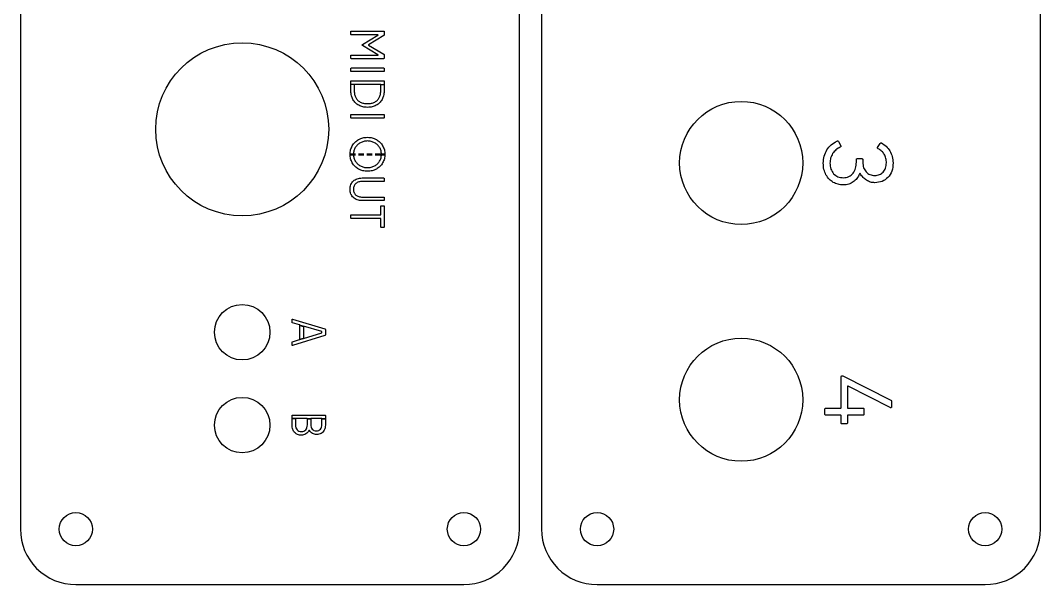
# Model space of a CAD drawing. Header units: millimetres. Extents: x 6.3 to 98.4, y -103.7 to -6.4.
# Drawn here: x 6.3 to 98.4, y -103.7 to -52.8 of the extents above; entities that cross this region are included whole.
import ezdxf

# ---------------------------------------------------------------- set-up
doc = ezdxf.new("R2010")
doc.units = ezdxf.units.MM
doc.linetypes.add('DASHED', pattern=[0.75, 0.5, -0.25])
doc.layers.get('0').update_dxf_attribs({"linetype": 'CONTINUOUS'})

msp = doc.modelspace()

# ---------------------------------------------------------------- linework, layer by layer
for p, q in [((36.15, -54.071), (36.15, -53.839)), ((36.193, -53.796), (39.107, -53.796)), ((38.576, -54.113), (36.193, -54.113)), ((37.209, -54.988), (38.584, -54.143)), ((39.12, -54.191), (37.749, -55.013)), ((39.15, -53.839), (39.15, -54.135)), ((38.584, -55.926), (37.209, -55.082)), ((37.749, -55.056), (39.12, -55.879)), ((36.15, -56.231), (36.15, -55.999)), ((36.193, -55.956), (38.576, -55.956)), ((39.15, -55.935), (39.15, -56.231)), ((39.107, -56.273), (36.193, -56.273)), ((36.15, -57.388), (36.15, -57.156)), ((36.193, -57.113), (39.107, -57.113)), ((39.107, -57.431), (36.193, -57.431)), ((39.15, -57.156), (39.15, -57.388)), ((36.15, -59.209), (36.15, -58.313)), ((36.476, -58.588), (36.15, -58.588)), ((36.454, -58.609), (36.15, -58.609)), ((36.193, -58.271), (39.107, -58.271)), ((36.454, -58.609), (36.454, -59.196)), ((38.824, -58.588), (36.476, -58.588)), ((38.824, -58.588), (39.15, -58.588)), ((38.846, -59.196), (38.846, -58.609)), ((38.846, -58.609), (39.15, -58.609)), ((39.15, -58.313), (39.15, -59.209)), ((36.15, -61.583), (36.15, -61.352)), ((36.193, -61.309), (39.107, -61.309)), ((39.107, -61.626), (36.193, -61.626)), ((39.15, -61.352), (39.15, -61.583)), ((80.117, -63.736), (80.332, -64.13)), ((83.657, -64.284), (83.88, -63.907)), ((36.08, -64.848), (36.393, -64.848)), ((36.08, -64.948), (36.393, -64.948)), ((38.907, -64.848), (39.22, -64.848)), ((38.907, -64.948), (39.22, -64.948)), ((81.823, -65.287), (82.234, -65.287)), ((81.737, -65.604), (81.737, -65.373)), ((82.32, -65.373), (82.32, -65.604)), ((37.174, -67.031), (39.107, -67.031)), ((39.15, -67.073), (39.15, -67.305)), ((39.107, -67.348), (37.204, -67.348)), ((37.204, -68.753), (39.107, -68.753)), ((39.15, -68.796), (39.15, -69.028)), ((39.107, -69.071), (37.174, -69.071)), ((38.846, -70.335), (38.846, -69.585)), ((38.889, -69.542), (39.107, -69.542)), ((39.15, -69.585), (39.15, -71.445)), ((36.15, -70.631), (36.15, -70.399)), ((36.193, -70.356), (38.824, -70.356)), ((38.824, -70.673), (36.193, -70.673)), ((38.846, -71.445), (38.846, -70.695)), ((39.107, -71.488), (38.889, -71.488)), ((30.85, -80.031), (30.85, -79.791)), ((30.897, -79.756), (33.803, -80.639)), ((31.527, -80.275), (30.884, -80.086)), ((31.527, -80.275), (31.891, -80.382)), ((31.561, -81.556), (31.561, -80.322)), ((31.561, -80.322), (31.866, -80.412)), ((31.866, -80.399), (31.866, -81.479)), ((33.524, -80.871), (31.891, -80.382)), ((33.546, -80.982), (33.546, -80.896)), ((33.85, -80.695), (33.85, -81.184)), ((30.85, -82.088), (30.85, -81.848)), ((30.884, -81.792), (31.527, -81.604)), ((33.803, -81.239), (30.897, -82.122)), ((31.527, -81.604), (31.891, -81.496)), ((31.561, -81.556), (31.866, -81.467)), ((31.891, -81.496), (33.524, -81.008)), ((30.897, -82.122), (30.88, -82.126)), ((80.357, -87.746), (80.357, -84.986)), ((80.52, -84.875), (84.84, -87.06)), ((80.94, -85.826), (80.94, -87.746)), ((84.797, -87.737), (80.992, -85.792)), ((84.9, -87.163), (84.9, -87.677)), ((78.9, -88.329), (78.9, -87.875)), ((78.986, -87.789), (80.314, -87.789)), ((80.983, -87.789), (82.337, -87.789)), ((82.423, -87.875), (82.423, -88.329)), ((30.85, -89.313), (30.85, -88.447)), ((31.176, -88.721), (30.85, -88.721)), ((31.154, -88.743), (30.85, -88.743)), ((30.893, -88.404), (33.807, -88.404)), ((31.154, -88.743), (31.154, -89.283)), ((32.204, -88.721), (31.176, -88.721)), ((32.204, -88.721), (32.551, -88.721)), ((32.226, -89.283), (32.226, -88.743)), ((32.226, -88.743), (32.53, -88.743)), ((32.53, -88.743), (32.53, -89.266)), ((33.524, -88.721), (32.551, -88.721)), ((33.524, -88.721), (33.85, -88.721)), ((33.546, -89.266), (33.546, -88.743)), ((33.546, -88.743), (33.85, -88.743)), ((33.85, -88.447), (33.85, -89.304)), ((80.314, -88.415), (78.986, -88.415)), ((80.357, -89.117), (80.357, -88.457)), ((80.854, -89.203), (80.443, -89.203)), ((80.94, -88.457), (80.94, -89.117)), ((82.337, -88.415), (80.983, -88.415))]:
    msp.add_line(p, q)
at = {"linetype": 'DASHED'}
for p, q in [((36.08, -64.848), (39.22, -64.848)), ((36.08, -64.948), (39.22, -64.948))]:
    msp.add_line(p, q, dxfattribs=at)
for points in [[(6.35, -98.694, 0.414214), (11.35, -103.694), (46.35, -103.694, 0.414214), (51.35, -98.694), (51.35, -11.35, 0.414214), (46.35, -6.35), (11.35, -6.35, 0.414214), (6.35, -11.35)], [(58.35, -6.35, 0.414214), (53.35, -11.35), (53.35, -98.694, 0.414214), (58.35, -103.694), (93.35, -103.694, 0.414214), (98.35, -98.694), (98.35, -11.35, 0.414214), (93.35, -6.35)]]:
    msp.add_lwpolyline(points, format="xyb", close=True)
for centre, radius in [((26.35, -62.642), 7.8), ((71.35, -65.677), 5.55), ((26.35, -80.935), 2.5), ((71.35, -87.026), 5.55), ((26.35, -89.317), 2.5), ((11.35, -98.694), 1.5), ((46.35, -98.694), 1.5), ((58.35, -98.694), 1.5), ((93.35, -98.694), 1.5)]:
    msp.add_circle(centre, radius)
for points, knots in [([(36.15, -53.839), (36.152, -53.827), (36.155, -53.802), (36.18, -53.798), (36.193, -53.796)], [0, 0, 0, 0, 0.003388152, 0.006776321, 0.006776321, 0.006776321, 0.006776321]), ([(36.193, -54.113), (36.18, -54.112), (36.155, -54.108), (36.152, -54.083), (36.15, -54.071)], [0, 0, 0, 0, 0.003388166, 0.006776318, 0.006776318, 0.006776318, 0.006776318]), ([(38.601, -54.124), (38.599, -54.121), (38.592, -54.113), (38.582, -54.113), (38.576, -54.113)], [0, 0, 0, 0, 0.001174922, 0.002910011, 0.002910011, 0.002910011, 0.002910011]), ([(38.584, -54.143), (38.59, -54.141), (38.6, -54.138), (38.601, -54.128), (38.601, -54.124)], [0, 0, 0, 0, 0.001754831, 0.002794995, 0.002794995, 0.002794995, 0.002794995]), ([(39.107, -53.796), (39.12, -53.798), (39.145, -53.802), (39.148, -53.827), (39.15, -53.839)], [0, 0, 0, 0, 0.003388169, 0.006776321, 0.006776321, 0.006776321, 0.006776321]), ([(39.15, -54.135), (39.149, -54.146), (39.146, -54.168), (39.129, -54.183), (39.12, -54.191)], [0, 0, 0, 0, 0.003196382, 0.006533314, 0.006533314, 0.006533314, 0.006533314]), ([(37.179, -55.035), (37.18, -55.026), (37.184, -55.007), (37.2, -54.994), (37.209, -54.988)], [0, 0, 0, 0, 0.002575885, 0.005757877, 0.005757877, 0.005757877, 0.005757877]), ([(37.209, -55.082), (37.2, -55.075), (37.184, -55.063), (37.18, -55.044), (37.179, -55.035)], [0, 0, 0, 0, 0.003182003, 0.005757887, 0.005757887, 0.005757887, 0.005757887]), ([(37.749, -55.013), (37.743, -55.017), (37.733, -55.022), (37.729, -55.031), (37.727, -55.035)], [0, 0, 0, 0, 0.001992973, 0.003096093, 0.003096093, 0.003096093, 0.003096093]), ([(37.727, -55.035), (37.729, -55.038), (37.733, -55.048), (37.743, -55.053), (37.749, -55.056)], [0, 0, 0, 0, 0.001103121, 0.003096093, 0.003096093, 0.003096093, 0.003096093]), ([(36.15, -55.999), (36.152, -55.987), (36.155, -55.962), (36.18, -55.958), (36.193, -55.956)], [0, 0, 0, 0, 0.003388138, 0.006776314, 0.006776314, 0.006776314, 0.006776314]), ([(38.576, -55.956), (38.582, -55.956), (38.592, -55.956), (38.599, -55.949), (38.601, -55.946)], [0, 0, 0, 0, 0.00173509, 0.002909997, 0.002909997, 0.002909997, 0.002909997]), ([(38.601, -55.946), (38.601, -55.942), (38.6, -55.932), (38.59, -55.928), (38.584, -55.926)], [0, 0, 0, 0, 0.00104015, 0.002794988, 0.002794988, 0.002794988, 0.002794988]), ([(39.12, -55.879), (39.129, -55.887), (39.146, -55.901), (39.149, -55.924), (39.15, -55.935)], [0, 0, 0, 0, 0.003336942, 0.006533339, 0.006533339, 0.006533339, 0.006533339]), ([(36.15, -58.313), (36.152, -58.301), (36.155, -58.276), (36.18, -58.272), (36.193, -58.271)], [0, 0, 0, 0, 0.00338811, 0.006776285, 0.006776285, 0.006776285, 0.006776285]), ([(36.476, -58.588), (36.469, -58.589), (36.457, -58.59), (36.455, -58.603), (36.454, -58.609)], [0, 0, 0, 0, 0.001694088, 0.003388204, 0.003388204, 0.003388204, 0.003388204]), ([(38.846, -58.609), (38.845, -58.603), (38.843, -58.59), (38.831, -58.589), (38.824, -58.588)], [0, 0, 0, 0, 0.001694116, 0.003388204, 0.003388204, 0.003388204, 0.003388204]), ([(39.107, -58.271), (39.12, -58.272), (39.145, -58.276), (39.148, -58.301), (39.15, -58.313)], [0, 0, 0, 0, 0.003388176, 0.006776285, 0.006776285, 0.006776285, 0.006776285]), ([(36.334, -59.963), (36.281, -59.847), (36.17, -59.608), (36.157, -59.345), (36.15, -59.209)], [0, 0, 0, 0, 0.03796264, 0.07829798, 0.07829798, 0.07829798, 0.07829798]), ([(36.454, -59.196), (36.459, -59.302), (36.469, -59.506), (36.551, -59.693), (36.591, -59.783)], [0, 0, 0, 0, 0.03136648, 0.06076058, 0.06076058, 0.06076058, 0.06076058]), ([(36.591, -59.783), (36.643, -59.865), (36.748, -60.029), (36.914, -60.132), (36.999, -60.184)], [0, 0, 0, 0, 0.02852161, 0.05778575, 0.05778575, 0.05778575, 0.05778575]), ([(38.301, -60.184), (38.386, -60.132), (38.552, -60.029), (38.657, -59.865), (38.709, -59.783)], [0, 0, 0, 0, 0.02926417, 0.05778577, 0.05778577, 0.05778577, 0.05778577]), ([(38.709, -59.783), (38.749, -59.693), (38.831, -59.506), (38.841, -59.302), (38.846, -59.196)], [0, 0, 0, 0, 0.02939404, 0.06076058, 0.06076058, 0.06076058, 0.06076058]), ([(39.15, -59.209), (39.143, -59.345), (39.13, -59.608), (39.019, -59.847), (38.966, -59.963)], [0, 0, 0, 0, 0.04033541, 0.07829799, 0.07829799, 0.07829799, 0.07829799]), ([(36.859, -60.478), (36.752, -60.411), (36.54, -60.277), (36.403, -60.068), (36.334, -59.963)], [0, 0, 0, 0, 0.03737401, 0.07426419, 0.07426419, 0.07426419, 0.07426419]), ([(37.65, -60.662), (37.507, -60.656), (37.232, -60.643), (36.98, -60.531), (36.859, -60.478)], [0, 0, 0, 0, 0.04251823, 0.0818315, 0.0818315, 0.0818315, 0.0818315]), ([(36.999, -60.184), (37.097, -60.226), (37.304, -60.315), (37.53, -60.323), (37.65, -60.328)], [0, 0, 0, 0, 0.03167228, 0.06721118, 0.06721118, 0.06721118, 0.06721118]), ([(37.65, -60.328), (37.77, -60.323), (37.996, -60.315), (38.203, -60.226), (38.301, -60.184)], [0, 0, 0, 0, 0.03553886, 0.06721119, 0.06721119, 0.06721119, 0.06721119]), ([(38.441, -60.478), (38.32, -60.531), (38.068, -60.643), (37.793, -60.656), (37.65, -60.662)], [0, 0, 0, 0, 0.03931329, 0.08183149, 0.08183149, 0.08183149, 0.08183149]), ([(38.966, -59.963), (38.897, -60.068), (38.76, -60.277), (38.548, -60.411), (38.441, -60.478)], [0, 0, 0, 0, 0.03689018, 0.07426419, 0.07426419, 0.07426419, 0.07426419]), ([(36.15, -61.352), (36.152, -61.34), (36.155, -61.315), (36.18, -61.311), (36.193, -61.309)], [0, 0, 0, 0, 0.003388166, 0.006776323, 0.006776323, 0.006776323, 0.006776323]), ([(36.193, -61.626), (36.18, -61.625), (36.155, -61.621), (36.152, -61.596), (36.15, -61.583)], [0, 0, 0, 0, 0.003388157, 0.006776323, 0.006776323, 0.006776323, 0.006776323]), ([(39.107, -61.309), (39.12, -61.311), (39.145, -61.315), (39.148, -61.34), (39.15, -61.352)], [0, 0, 0, 0, 0.003388176, 0.006776285, 0.006776285, 0.006776285, 0.006776285]), ([(39.15, -61.583), (39.148, -61.596), (39.145, -61.621), (39.12, -61.625), (39.107, -61.626)], [0, 0, 0, 0, 0.00338811, 0.006776285, 0.006776285, 0.006776285, 0.006776285]), ([(36.849, -63.566), (36.973, -63.506), (37.227, -63.385), (37.507, -63.37), (37.65, -63.362)], [0, 0, 0, 0, 0.04098562, 0.08339923, 0.08339923, 0.08339923, 0.08339923]), ([(37.65, -63.362), (37.793, -63.37), (38.073, -63.385), (38.327, -63.506), (38.451, -63.566)], [0, 0, 0, 0, 0.04241358, 0.08339924, 0.08339924, 0.08339924, 0.08339924]), ([(36.077, -64.896), (36.085, -64.759), (36.102, -64.488), (36.223, -64.244), (36.283, -64.123)], [0, 0, 0, 0, 0.04066574, 0.08077011, 0.08077011, 0.08077011, 0.08077011]), ([(36.283, -64.123), (36.358, -64.011), (36.509, -63.787), (36.735, -63.64), (36.849, -63.566)], [0, 0, 0, 0, 0.03994704, 0.08012567, 0.08012567, 0.08012567, 0.08012567]), ([(36.553, -64.283), (36.505, -64.378), (36.409, -64.571), (36.396, -64.787), (36.39, -64.896)], [0, 0, 0, 0, 0.03150026, 0.06400618, 0.06400618, 0.06400618, 0.06400618]), ([(37.005, -63.853), (36.914, -63.909), (36.734, -64.022), (36.613, -64.197), (36.553, -64.283)], [0, 0, 0, 0, 0.03177324, 0.06303885, 0.06303885, 0.06303885, 0.06303885]), ([(37.65, -63.696), (37.535, -63.702), (37.31, -63.714), (37.105, -63.807), (37.005, -63.853)], [0, 0, 0, 0, 0.03413548, 0.06689745, 0.06689745, 0.06689745, 0.06689745]), ([(38.295, -63.853), (38.195, -63.807), (37.99, -63.714), (37.765, -63.702), (37.65, -63.696)], [0, 0, 0, 0, 0.03276194, 0.06689745, 0.06689745, 0.06689745, 0.06689745]), ([(38.747, -64.283), (38.687, -64.197), (38.566, -64.022), (38.386, -63.909), (38.295, -63.853)], [0, 0, 0, 0, 0.03126561, 0.06303885, 0.06303885, 0.06303885, 0.06303885]), ([(38.451, -63.566), (38.565, -63.64), (38.791, -63.787), (38.942, -64.011), (39.017, -64.123)], [0, 0, 0, 0, 0.04017862, 0.08012568, 0.08012568, 0.08012568, 0.08012568]), ([(38.91, -64.896), (38.904, -64.787), (38.891, -64.571), (38.795, -64.378), (38.747, -64.283)], [0, 0, 0, 0, 0.03250591, 0.06400618, 0.06400618, 0.06400618, 0.06400618]), ([(39.017, -64.123), (39.077, -64.244), (39.198, -64.488), (39.215, -64.759), (39.223, -64.896)], [0, 0, 0, 0, 0.04010436, 0.0807701, 0.0807701, 0.0807701, 0.0807701]), ([(79.08, -64.498), (79.201, -64.332), (79.445, -63.995), (79.812, -63.8), (79.997, -63.701)], [0, 0, 0, 0, 0.0608277, 0.1229521, 0.1229521, 0.1229521, 0.1229521]), ([(80.289, -64.241), (80.149, -64.316), (79.876, -64.463), (79.69, -64.711), (79.599, -64.833)], [0, 0, 0, 0, 0.04681509, 0.09185956, 0.09185956, 0.09185956, 0.09185956]), ([(79.997, -63.701), (80.004, -63.699), (80.017, -63.693), (80.032, -63.693), (80.04, -63.693)], [0, 0, 0, 0, 0.002032892, 0.004399796, 0.004399796, 0.004399796, 0.004399796]), ([(80.04, -63.693), (80.056, -63.694), (80.088, -63.698), (80.108, -63.723), (80.117, -63.736)], [0, 0, 0, 0, 0.004625764, 0.00917146, 0.00917146, 0.00917146, 0.00917146]), ([(80.34, -64.173), (80.337, -64.187), (80.331, -64.217), (80.304, -64.233), (80.289, -64.241)], [0, 0, 0, 0, 0.00406578, 0.008952235, 0.008952235, 0.008952235, 0.008952235]), ([(80.332, -64.13), (80.334, -64.136), (80.339, -64.15), (80.34, -64.165), (80.34, -64.173)], [0, 0, 0, 0, 0.002032897, 0.004399742, 0.004399742, 0.004399742, 0.004399742]), ([(83.7, -64.396), (83.676, -64.381), (83.632, -64.354), (83.649, -64.306), (83.657, -64.284)], [0, 0, 0, 0, 0.00727941, 0.01358538, 0.01358538, 0.01358538, 0.01358538]), ([(84.249, -64.897), (84.177, -64.792), (84.033, -64.581), (83.811, -64.457), (83.7, -64.396)], [0, 0, 0, 0, 0.0377327, 0.07523468, 0.07523468, 0.07523468, 0.07523468]), ([(83.88, -63.907), (83.896, -63.889), (83.928, -63.851), (83.976, -63.865), (84, -63.873)], [0, 0, 0, 0, 0.00669448, 0.01360503, 0.01360503, 0.01360503, 0.01360503]), ([(84, -63.873), (84.154, -63.965), (84.462, -64.149), (84.666, -64.445), (84.767, -64.593)], [0, 0, 0, 0, 0.0531741, 0.1063179, 0.1063179, 0.1063179, 0.1063179]), ([(36.283, -65.67), (36.223, -65.549), (36.102, -65.305), (36.085, -65.033), (36.077, -64.896)], [0, 0, 0, 0, 0.04010449, 0.08077034, 0.08077034, 0.08077034, 0.08077034]), ([(36.39, -64.896), (36.396, -65.006), (36.409, -65.221), (36.505, -65.414), (36.553, -65.509)], [0, 0, 0, 0, 0.03250591, 0.06400618, 0.06400618, 0.06400618, 0.06400618]), ([(38.747, -65.509), (38.795, -65.414), (38.891, -65.221), (38.904, -65.006), (38.91, -64.896)], [0, 0, 0, 0, 0.03150026, 0.06400618, 0.06400618, 0.06400618, 0.06400618]), ([(39.223, -64.896), (39.215, -65.033), (39.198, -65.305), (39.077, -65.549), (39.017, -65.67)], [0, 0, 0, 0, 0.04066586, 0.08077033, 0.08077033, 0.08077033, 0.08077033]), ([(78.754, -65.69), (78.767, -65.477), (78.792, -65.056), (78.985, -64.683), (79.08, -64.498)], [0, 0, 0, 0, 0.0633116, 0.1247354, 0.1247354, 0.1247354, 0.1247354]), ([(79.599, -64.833), (79.527, -64.966), (79.384, -65.233), (79.364, -65.537), (79.354, -65.69)], [0, 0, 0, 0, 0.04464674, 0.09005927, 0.09005927, 0.09005927, 0.09005927]), ([(84.446, -65.673), (84.439, -65.533), (84.425, -65.261), (84.306, -65.016), (84.249, -64.897)], [0, 0, 0, 0, 0.04154341, 0.08075902, 0.08075902, 0.08075902, 0.08075902]), ([(84.767, -64.593), (84.848, -64.758), (85.016, -65.099), (85.036, -65.478), (85.046, -65.673)], [0, 0, 0, 0, 0.0547173, 0.1125666, 0.1125666, 0.1125666, 0.1125666]), ([(36.849, -66.227), (36.735, -66.153), (36.509, -66.006), (36.358, -65.782), (36.283, -65.67)], [0, 0, 0, 0, 0.04017856, 0.08012551, 0.08012551, 0.08012551, 0.08012551]), ([(36.553, -65.509), (36.613, -65.596), (36.734, -65.771), (36.914, -65.883), (37.005, -65.94)], [0, 0, 0, 0, 0.03126571, 0.06303902, 0.06303902, 0.06303902, 0.06303902]), ([(37.65, -66.431), (37.507, -66.423), (37.227, -66.407), (36.973, -66.286), (36.849, -66.227)], [0, 0, 0, 0, 0.04241355, 0.08339922, 0.08339922, 0.08339922, 0.08339922]), ([(37.005, -65.94), (37.105, -65.985), (37.31, -66.079), (37.535, -66.09), (37.65, -66.096)], [0, 0, 0, 0, 0.03276199, 0.06689745, 0.06689745, 0.06689745, 0.06689745]), ([(37.65, -66.096), (37.765, -66.09), (37.99, -66.079), (38.195, -65.985), (38.295, -65.94)], [0, 0, 0, 0, 0.03413548, 0.06689745, 0.06689745, 0.06689745, 0.06689745]), ([(38.451, -66.227), (38.327, -66.286), (38.073, -66.407), (37.793, -66.423), (37.65, -66.431)], [0, 0, 0, 0, 0.04098566, 0.08339924, 0.08339924, 0.08339924, 0.08339924]), ([(38.295, -65.94), (38.386, -65.883), (38.566, -65.771), (38.687, -65.596), (38.747, -65.509)], [0, 0, 0, 0, 0.03177331, 0.06303902, 0.06303902, 0.06303902, 0.06303902]), ([(39.017, -65.67), (38.942, -65.782), (38.791, -66.006), (38.565, -66.153), (38.451, -66.227)], [0, 0, 0, 0, 0.03994697, 0.08012551, 0.08012551, 0.08012551, 0.08012551]), ([(78.994, -66.744), (78.924, -66.584), (78.777, -66.249), (78.762, -65.882), (78.754, -65.69)], [0, 0, 0, 0, 0.0518665, 0.1089683, 0.1089683, 0.1089683, 0.1089683]), ([(79.354, -65.69), (79.365, -65.876), (79.384, -66.228), (79.588, -66.515), (79.684, -66.65)], [0, 0, 0, 0, 0.0546266, 0.1033766, 0.1033766, 0.1033766, 0.1033766]), ([(81.433, -66.603), (81.522, -66.456), (81.707, -66.149), (81.727, -65.791), (81.737, -65.604)], [0, 0, 0, 0, 0.050743, 0.1058067, 0.1058067, 0.1058067, 0.1058067]), ([(82.32, -65.604), (82.328, -65.778), (82.344, -66.101), (82.53, -66.365), (82.616, -66.487)], [0, 0, 0, 0, 0.05089691, 0.09483402, 0.09483402, 0.09483402, 0.09483402]), ([(84.154, -66.504), (84.239, -66.389), (84.421, -66.143), (84.437, -65.836), (84.446, -65.673)], [0, 0, 0, 0, 0.0419327, 0.089847, 0.089847, 0.089847, 0.089847]), ([(85.046, -65.673), (85.033, -65.933), (85.009, -66.419), (84.721, -66.808), (84.587, -66.988)], [0, 0, 0, 0, 0.0761889, 0.1421202, 0.1421202, 0.1421202, 0.1421202]), ([(36.375, -67.301), (36.487, -67.222), (36.727, -67.054), (37.019, -67.039), (37.174, -67.031)], [0, 0, 0, 0, 0.04032766, 0.08588412, 0.08588412, 0.08588412, 0.08588412]), ([(39.107, -67.031), (39.12, -67.032), (39.145, -67.036), (39.148, -67.061), (39.15, -67.073)], [0, 0, 0, 0, 0.003388138, 0.006776248, 0.006776248, 0.006776248, 0.006776248]), ([(79.646, -67.426), (79.515, -67.337), (79.249, -67.157), (79.08, -66.883), (78.994, -66.744)], [0, 0, 0, 0, 0.04678807, 0.09522625, 0.09522625, 0.09522625, 0.09522625]), ([(79.684, -66.65), (79.807, -66.755), (80.062, -66.973), (80.398, -66.997), (80.572, -67.01)], [0, 0, 0, 0, 0.04717026, 0.09800896, 0.09800896, 0.09800896, 0.09800896]), ([(80.572, -67.01), (80.745, -66.995), (81.084, -66.965), (81.319, -66.721), (81.433, -66.603)], [0, 0, 0, 0, 0.05043075, 0.09821137, 0.09821137, 0.09821137, 0.09821137]), ([(82.029, -66.658), (81.955, -66.803), (81.812, -67.086), (81.571, -67.291), (81.454, -67.391)], [0, 0, 0, 0, 0.04823443, 0.09392362, 0.09392362, 0.09392362, 0.09392362]), ([(82.097, -66.65), (82.084, -66.633), (82.056, -66.6), (82.038, -66.639), (82.029, -66.658)], [0, 0, 0, 0, 0.0050209, 0.0100782, 0.0100782, 0.0100782, 0.0100782]), ([(82.65, -67.241), (82.542, -67.162), (82.32, -67), (82.173, -66.768), (82.097, -66.65)], [0, 0, 0, 0, 0.03994765, 0.08158712, 0.08158712, 0.08158712, 0.08158712]), ([(82.616, -66.487), (82.725, -66.579), (82.951, -66.771), (83.247, -66.793), (83.4, -66.804)], [0, 0, 0, 0, 0.04181659, 0.08656036, 0.08656036, 0.08656036, 0.08656036]), ([(83.4, -66.804), (83.546, -66.793), (83.829, -66.772), (84.048, -66.592), (84.154, -66.504)], [0, 0, 0, 0, 0.04266439, 0.08295978, 0.08295978, 0.08295978, 0.08295978]), ([(84.587, -66.988), (84.42, -67.125), (84.078, -67.405), (83.636, -67.438), (83.409, -67.456)], [0, 0, 0, 0, 0.0630279, 0.1295257, 0.1295257, 0.1295257, 0.1295257]), ([(36.077, -68.051), (36.087, -67.902), (36.105, -67.619), (36.288, -67.403), (36.375, -67.301)], [0, 0, 0, 0, 0.0433938, 0.08262519, 0.08262519, 0.08262519, 0.08262519]), ([(36.375, -68.801), (36.288, -68.698), (36.105, -68.482), (36.087, -68.199), (36.077, -68.051)], [0, 0, 0, 0, 0.03923148, 0.08262517, 0.08262517, 0.08262517, 0.08262517]), ([(36.598, -67.526), (36.536, -67.595), (36.404, -67.744), (36.392, -67.944), (36.386, -68.051)], [0, 0, 0, 0, 0.02716498, 0.05810509, 0.05810509, 0.05810509, 0.05810509]), ([(36.386, -68.051), (36.392, -68.157), (36.404, -68.357), (36.536, -68.506), (36.598, -68.576)], [0, 0, 0, 0, 0.03094, 0.05810507, 0.05810507, 0.05810507, 0.05810507]), ([(37.204, -67.348), (37.085, -67.352), (36.866, -67.359), (36.681, -67.474), (36.598, -67.526)], [0, 0, 0, 0, 0.03515732, 0.06417317, 0.06417317, 0.06417317, 0.06417317]), ([(39.15, -67.305), (39.148, -67.317), (39.145, -67.342), (39.12, -67.346), (39.107, -67.348)], [0, 0, 0, 0, 0.00338811, 0.006776248, 0.006776248, 0.006776248, 0.006776248]), ([(80.563, -67.661), (80.399, -67.652), (80.078, -67.634), (79.788, -67.494), (79.646, -67.426)], [0, 0, 0, 0, 0.0485731, 0.09552815, 0.09552815, 0.09552815, 0.09552815]), ([(81.454, -67.391), (81.322, -67.47), (81.048, -67.633), (80.728, -67.652), (80.563, -67.661)], [0, 0, 0, 0, 0.04547218, 0.09436892, 0.09436892, 0.09436892, 0.09436892]), ([(83.409, -67.456), (83.273, -67.447), (83.004, -67.43), (82.767, -67.304), (82.65, -67.241)], [0, 0, 0, 0, 0.04032172, 0.07964839, 0.07964839, 0.07964839, 0.07964839]), ([(37.174, -69.071), (37.019, -69.062), (36.727, -69.047), (36.487, -68.879), (36.375, -68.801)], [0, 0, 0, 0, 0.04555639, 0.0858842, 0.0858842, 0.0858842, 0.0858842]), ([(36.598, -68.576), (36.681, -68.627), (36.866, -68.742), (37.085, -68.749), (37.204, -68.753)], [0, 0, 0, 0, 0.02901573, 0.06417306, 0.06417306, 0.06417306, 0.06417306]), ([(39.107, -68.753), (39.12, -68.755), (39.145, -68.759), (39.148, -68.784), (39.15, -68.796)], [0, 0, 0, 0, 0.003388176, 0.006776398, 0.006776398, 0.006776398, 0.006776398]), ([(38.846, -69.585), (38.847, -69.572), (38.851, -69.547), (38.876, -69.544), (38.889, -69.542)], [0, 0, 0, 0, 0.003387997, 0.006776144, 0.006776144, 0.006776144, 0.006776144]), ([(39.15, -69.028), (39.148, -69.04), (39.145, -69.065), (39.12, -69.069), (39.107, -69.071)], [0, 0, 0, 0, 0.003388223, 0.006776398, 0.006776398, 0.006776398, 0.006776398]), ([(39.107, -69.542), (39.12, -69.544), (39.145, -69.547), (39.148, -69.572), (39.15, -69.585)], [0, 0, 0, 0, 0.003388176, 0.006776172, 0.006776172, 0.006776172, 0.006776172]), ([(36.15, -70.399), (36.152, -70.387), (36.155, -70.362), (36.18, -70.358), (36.193, -70.356)], [0, 0, 0, 0, 0.003388223, 0.006776398, 0.006776398, 0.006776398, 0.006776398]), ([(36.193, -70.673), (36.18, -70.672), (36.155, -70.668), (36.152, -70.643), (36.15, -70.631)], [0, 0, 0, 0, 0.003388176, 0.006776172, 0.006776172, 0.006776172, 0.006776172]), ([(38.824, -70.356), (38.831, -70.355), (38.843, -70.354), (38.845, -70.341), (38.846, -70.335)], [0, 0, 0, 0, 0.001694102, 0.003388213, 0.003388213, 0.003388213, 0.003388213]), ([(38.846, -70.695), (38.845, -70.689), (38.843, -70.676), (38.831, -70.674), (38.824, -70.673)], [0, 0, 0, 0, 0.001694116, 0.003388204, 0.003388204, 0.003388204, 0.003388204]), ([(38.889, -71.488), (38.876, -71.486), (38.851, -71.482), (38.847, -71.457), (38.846, -71.445)], [0, 0, 0, 0, 0.003388147, 0.00677637, 0.00677637, 0.00677637, 0.00677637]), ([(39.15, -71.445), (39.148, -71.457), (39.145, -71.482), (39.12, -71.486), (39.107, -71.488)], [0, 0, 0, 0, 0.003388223, 0.006776398, 0.006776398, 0.006776398, 0.006776398]), ([(30.85, -79.791), (30.852, -79.778), (30.856, -79.751), (30.883, -79.755), (30.897, -79.756)], [0, 0, 0, 0, 0.003423566, 0.006965741, 0.006965741, 0.006965741, 0.006965741]), ([(30.884, -80.086), (30.874, -80.081), (30.853, -80.068), (30.851, -80.044), (30.85, -80.031)], [0, 0, 0, 0, 0.003279691, 0.006917822, 0.006917822, 0.006917822, 0.006917822]), ([(31.561, -80.322), (31.56, -80.312), (31.557, -80.29), (31.537, -80.28), (31.527, -80.275)], [0, 0, 0, 0, 0.003017166, 0.006168312, 0.006168312, 0.006168312, 0.006168312]), ([(31.891, -80.382), (31.884, -80.381), (31.87, -80.38), (31.867, -80.393), (31.866, -80.399)], [0, 0, 0, 0, 0.001940437, 0.003572388, 0.003572388, 0.003572388, 0.003572388]), ([(33.546, -80.896), (33.545, -80.891), (33.542, -80.879), (33.531, -80.874), (33.524, -80.871)], [0, 0, 0, 0, 0.001592807, 0.003524355, 0.003524355, 0.003524355, 0.003524355]), ([(33.803, -80.639), (33.817, -80.644), (33.844, -80.652), (33.848, -80.681), (33.85, -80.695)], [0, 0, 0, 0, 0.003977298, 0.007908136, 0.007908136, 0.007908136, 0.007908136]), ([(30.85, -81.848), (30.851, -81.835), (30.853, -81.81), (30.874, -81.798), (30.884, -81.792)], [0, 0, 0, 0, 0.003638102, 0.006917812, 0.006917812, 0.006917812, 0.006917812]), ([(31.527, -81.604), (31.537, -81.599), (31.557, -81.589), (31.56, -81.567), (31.561, -81.556)], [0, 0, 0, 0, 0.003151187, 0.006168345, 0.006168345, 0.006168345, 0.006168345]), ([(31.866, -81.479), (31.867, -81.486), (31.869, -81.501), (31.884, -81.498), (31.891, -81.496)], [0, 0, 0, 0, 0.001830864, 0.003759432, 0.003759432, 0.003759432, 0.003759432]), ([(33.524, -81.008), (33.531, -81.005), (33.542, -81), (33.545, -80.988), (33.546, -80.982)], [0, 0, 0, 0, 0.001931544, 0.003524346, 0.003524346, 0.003524346, 0.003524346]), ([(33.85, -81.184), (33.848, -81.198), (33.844, -81.226), (33.817, -81.235), (33.803, -81.239)], [0, 0, 0, 0, 0.003930809, 0.007908121, 0.007908121, 0.007908121, 0.007908121]), ([(30.88, -82.126), (30.871, -82.124), (30.852, -82.119), (30.851, -82.099), (30.85, -82.088)], [0, 0, 0, 0, 0.002447913, 0.005436408, 0.005436408, 0.005436408, 0.005436408]), ([(80.357, -84.986), (80.359, -84.965), (80.363, -84.924), (80.394, -84.896), (80.409, -84.883)], [0, 0, 0, 0, 0.00613621, 0.01190205, 0.01190205, 0.01190205, 0.01190205]), ([(80.409, -84.883), (80.426, -84.874), (80.462, -84.856), (80.501, -84.868), (80.52, -84.875)], [0, 0, 0, 0, 0.00569371, 0.01157779, 0.01157779, 0.01157779, 0.01157779]), ([(80.992, -85.792), (80.977, -85.787), (80.946, -85.777), (80.942, -85.809), (80.94, -85.826)], [0, 0, 0, 0, 0.003880932, 0.007946697, 0.007946697, 0.007946697, 0.007946697]), ([(84.84, -87.06), (84.858, -87.072), (84.895, -87.096), (84.898, -87.14), (84.9, -87.163)], [0, 0, 0, 0, 0.00592682, 0.01252805, 0.01252805, 0.01252805, 0.01252805]), ([(78.9, -87.875), (78.904, -87.85), (78.911, -87.8), (78.961, -87.792), (78.986, -87.789)], [0, 0, 0, 0, 0.0067763, 0.01355264, 0.01355264, 0.01355264, 0.01355264]), ([(80.314, -87.789), (80.327, -87.787), (80.352, -87.784), (80.355, -87.759), (80.357, -87.746)], [0, 0, 0, 0, 0.00338811, 0.006776285, 0.006776285, 0.006776285, 0.006776285]), ([(80.94, -87.746), (80.942, -87.759), (80.945, -87.784), (80.97, -87.787), (80.983, -87.789)], [0, 0, 0, 0, 0.003388147, 0.006776323, 0.006776323, 0.006776323, 0.006776323]), ([(82.337, -87.789), (82.362, -87.792), (82.412, -87.8), (82.419, -87.85), (82.423, -87.875)], [0, 0, 0, 0, 0.00677634, 0.01355262, 0.01355262, 0.01355262, 0.01355262]), ([(84.87, -87.737), (84.859, -87.741), (84.835, -87.75), (84.81, -87.742), (84.797, -87.737)], [0, 0, 0, 0, 0.003430256, 0.007486137, 0.007486137, 0.007486137, 0.007486137]), ([(84.9, -87.677), (84.899, -87.69), (84.898, -87.715), (84.879, -87.73), (84.87, -87.737)], [0, 0, 0, 0, 0.003719263, 0.006977864, 0.006977864, 0.006977864, 0.006977864]), ([(30.85, -88.447), (30.852, -88.435), (30.855, -88.41), (30.88, -88.406), (30.893, -88.404)], [0, 0, 0, 0, 0.003388152, 0.006776323, 0.006776323, 0.006776323, 0.006776323]), ([(31.176, -88.721), (31.169, -88.722), (31.157, -88.724), (31.155, -88.736), (31.154, -88.743)], [0, 0, 0, 0, 0.001694088, 0.003388162, 0.003388162, 0.003388162, 0.003388162]), ([(32.226, -88.743), (32.225, -88.736), (32.223, -88.724), (32.211, -88.722), (32.204, -88.721)], [0, 0, 0, 0, 0.001694074, 0.003388133, 0.003388133, 0.003388133, 0.003388133]), ([(32.551, -88.721), (32.545, -88.722), (32.533, -88.724), (32.531, -88.736), (32.53, -88.743)], [0, 0, 0, 0, 0.00169406, 0.003388133, 0.003388133, 0.003388133, 0.003388133]), ([(33.546, -88.743), (33.545, -88.736), (33.543, -88.724), (33.531, -88.722), (33.524, -88.721)], [0, 0, 0, 0, 0.001694074, 0.003388162, 0.003388162, 0.003388162, 0.003388162]), ([(78.986, -88.415), (78.961, -88.411), (78.911, -88.404), (78.904, -88.354), (78.9, -88.329)], [0, 0, 0, 0, 0.00677634, 0.01355262, 0.01355262, 0.01355262, 0.01355262]), ([(80.357, -88.457), (80.355, -88.445), (80.352, -88.42), (80.327, -88.416), (80.314, -88.415)], [0, 0, 0, 0, 0.003388129, 0.006776304, 0.006776304, 0.006776304, 0.006776304]), ([(80.443, -89.203), (80.418, -89.2), (80.368, -89.192), (80.361, -89.142), (80.357, -89.117)], [0, 0, 0, 0, 0.00677633, 0.01355261, 0.01355261, 0.01355261, 0.01355261]), ([(80.94, -89.117), (80.937, -89.142), (80.929, -89.192), (80.879, -89.2), (80.854, -89.203)], [0, 0, 0, 0, 0.00677628, 0.01355261, 0.01355261, 0.01355261, 0.01355261]), ([(80.983, -88.415), (80.97, -88.416), (80.945, -88.42), (80.942, -88.445), (80.94, -88.457)], [0, 0, 0, 0, 0.003388166, 0.006776342, 0.006776342, 0.006776342, 0.006776342]), ([(82.423, -88.329), (82.419, -88.354), (82.412, -88.404), (82.362, -88.411), (82.337, -88.415)], [0, 0, 0, 0, 0.0067763, 0.01355264, 0.01355264, 0.01355264, 0.01355264]), ([(31.081, -89.99), (31.014, -89.897), (30.868, -89.696), (30.856, -89.447), (30.85, -89.313)], [0, 0, 0, 0, 0.03373625, 0.0729511, 0.0729511, 0.0729511, 0.0729511]), ([(31.673, -90.23), (31.559, -90.221), (31.336, -90.203), (31.165, -90.06), (31.081, -89.99)], [0, 0, 0, 0, 0.03333021, 0.06524729, 0.06524729, 0.06524729, 0.06524729]), ([(31.154, -89.283), (31.157, -89.375), (31.163, -89.542), (31.255, -89.681), (31.296, -89.743)], [0, 0, 0, 0, 0.02696496, 0.04902215, 0.04902215, 0.04902215, 0.04902215]), ([(31.296, -89.743), (31.349, -89.789), (31.463, -89.885), (31.612, -89.895), (31.69, -89.9)], [0, 0, 0, 0, 0.02059659, 0.04343395, 0.04343395, 0.04343395, 0.04343395]), ([(32.089, -90.114), (32.025, -90.148), (31.894, -90.217), (31.748, -90.225), (31.673, -90.23)], [0, 0, 0, 0, 0.02144195, 0.04359592, 0.04359592, 0.04359592, 0.04359592]), ([(31.69, -89.9), (31.768, -89.895), (31.917, -89.885), (32.031, -89.789), (32.084, -89.743)], [0, 0, 0, 0, 0.02283731, 0.04343391, 0.04343391, 0.04343391, 0.04343391]), ([(32.084, -89.743), (32.125, -89.681), (32.217, -89.542), (32.223, -89.375), (32.226, -89.283)], [0, 0, 0, 0, 0.02205718, 0.04902214, 0.04902214, 0.04902214, 0.04902214]), ([(32.371, -89.801), (32.335, -89.864), (32.263, -89.988), (32.146, -90.072), (32.089, -90.114)], [0, 0, 0, 0, 0.02136659, 0.04258873, 0.04258873, 0.04258873, 0.04258873]), ([(32.419, -89.801), (32.41, -89.79), (32.394, -89.769), (32.379, -89.791), (32.371, -89.801)], [0, 0, 0, 0, 0.003265661, 0.006372807, 0.006372807, 0.006372807, 0.006372807]), ([(32.682, -90.067), (32.629, -90.031), (32.523, -89.961), (32.453, -89.854), (32.419, -89.801)], [0, 0, 0, 0, 0.01898705, 0.03776922, 0.03776922, 0.03776922, 0.03776922]), ([(32.53, -89.266), (32.533, -89.35), (32.539, -89.504), (32.624, -89.632), (32.663, -89.69)], [0, 0, 0, 0, 0.02475951, 0.04523978, 0.04523978, 0.04523978, 0.04523978]), ([(32.663, -89.69), (32.714, -89.732), (32.821, -89.822), (32.962, -89.831), (33.036, -89.836)], [0, 0, 0, 0, 0.01934664, 0.04097703, 0.04097703, 0.04097703, 0.04097703]), ([(33.057, -90.166), (32.99, -90.162), (32.859, -90.154), (32.741, -90.096), (32.682, -90.067)], [0, 0, 0, 0, 0.01981455, 0.03912505, 0.03912505, 0.03912505, 0.03912505]), ([(33.036, -89.836), (33.11, -89.831), (33.251, -89.822), (33.359, -89.732), (33.411, -89.69)], [0, 0, 0, 0, 0.02168321, 0.04116267, 0.04116267, 0.04116267, 0.04116267]), ([(33.464, -90.065), (33.401, -90.094), (33.272, -90.154), (33.13, -90.162), (33.057, -90.166)], [0, 0, 0, 0, 0.02061247, 0.04229489, 0.04229489, 0.04229489, 0.04229489]), ([(33.411, -89.69), (33.45, -89.632), (33.537, -89.505), (33.542, -89.35), (33.546, -89.266)], [0, 0, 0, 0, 0.02055895, 0.0453257, 0.0453257, 0.0453257, 0.0453257]), ([(33.747, -89.769), (33.71, -89.83), (33.638, -89.949), (33.521, -90.027), (33.464, -90.065)], [0, 0, 0, 0, 0.02104916, 0.04136566, 0.04136566, 0.04136566, 0.04136566]), ([(33.85, -89.304), (33.847, -89.389), (33.84, -89.55), (33.777, -89.699), (33.747, -89.769)], [0, 0, 0, 0, 0.02525624, 0.04798069, 0.04798069, 0.04798069, 0.04798069])]:
    msp.add_open_spline(points, degree=3, knots=knots)
for points in [[(36.193, -56.273), (36.18, -56.272), (36.155, -56.268), (36.152, -56.243), (36.15, -56.231)], [(39.15, -56.231), (39.148, -56.243), (39.145, -56.268), (39.12, -56.272), (39.107, -56.273)], [(36.15, -57.156), (36.152, -57.144), (36.155, -57.119), (36.18, -57.115), (36.193, -57.113)], [(36.193, -57.431), (36.18, -57.429), (36.155, -57.425), (36.152, -57.4), (36.15, -57.388)], [(39.107, -57.113), (39.12, -57.115), (39.145, -57.119), (39.148, -57.144), (39.15, -57.156)], [(39.15, -57.388), (39.148, -57.4), (39.145, -57.425), (39.12, -57.429), (39.107, -57.431)], [(81.737, -65.373), (81.741, -65.348), (81.748, -65.298), (81.798, -65.291), (81.823, -65.287)], [(82.234, -65.287), (82.259, -65.291), (82.309, -65.298), (82.317, -65.348), (82.32, -65.373)], [(33.807, -88.404), (33.82, -88.406), (33.845, -88.41), (33.848, -88.435), (33.85, -88.447)]]:
    msp.add_open_spline(points, degree=3)

doc.saveas('drawing.dxf')
